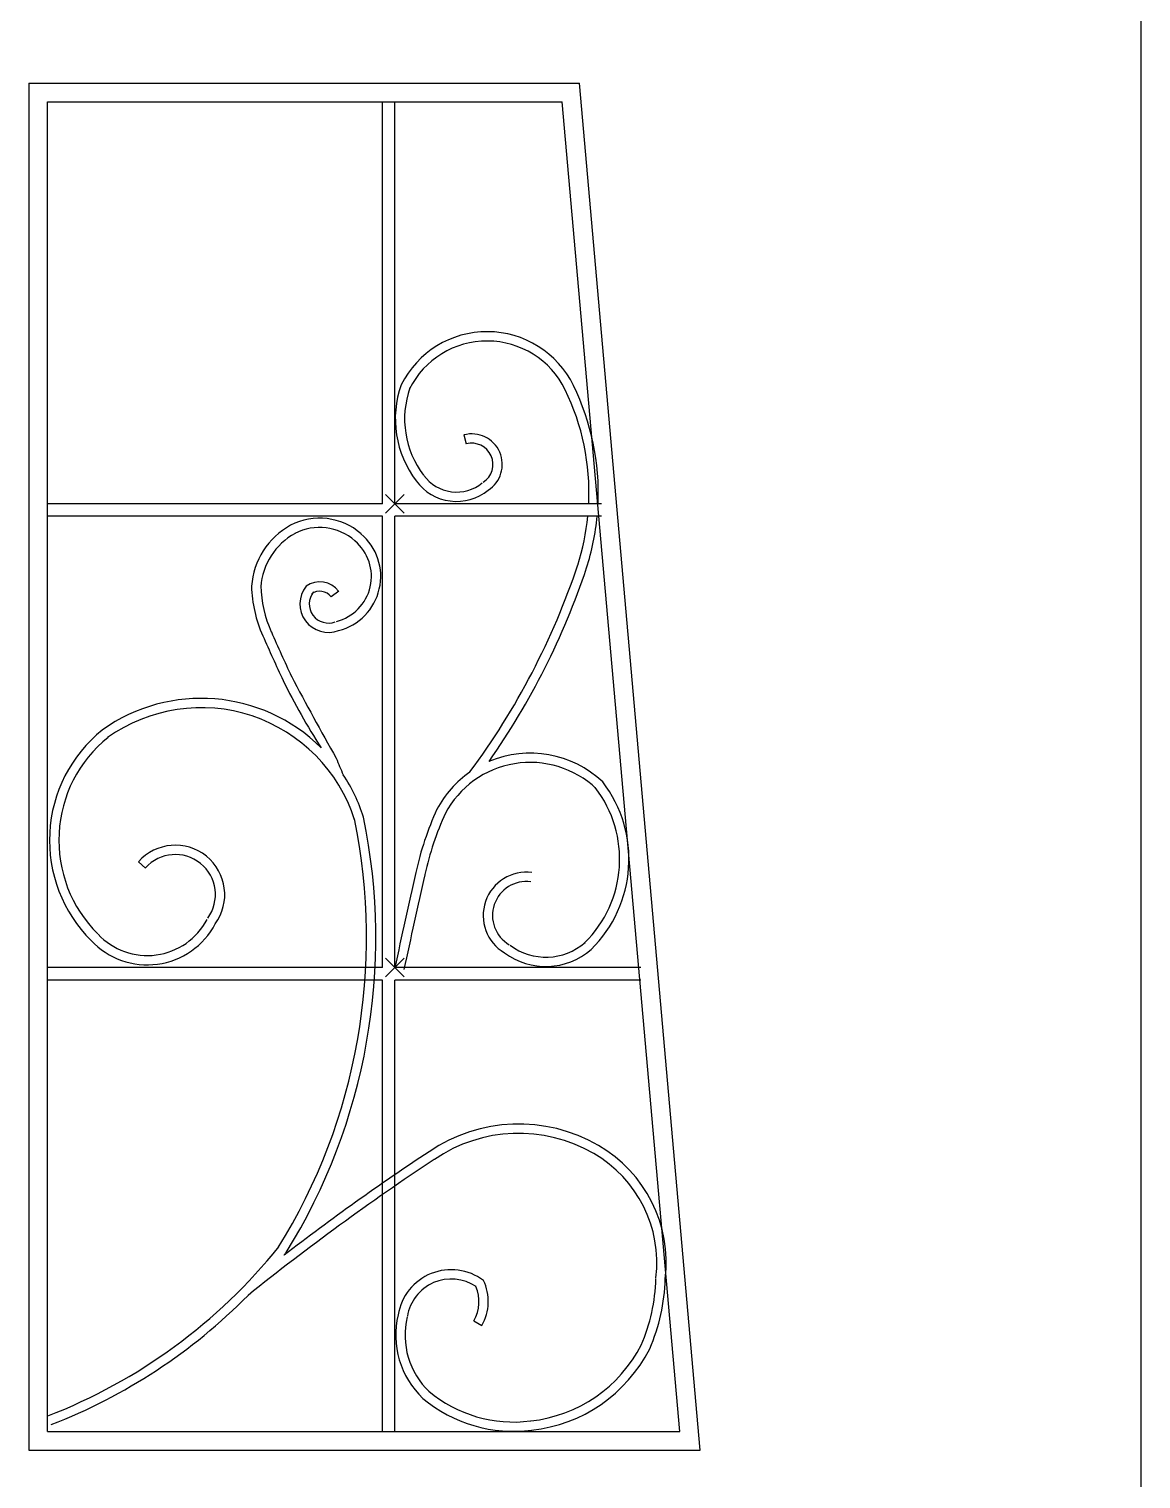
# Model space of a CAD drawing. Extents: x 12262 to 40734, y 30451 to 49613.
# Drawn here: x 33556 to 35346, y 43178 to 45511 of the extents above; entities that cross this region are included whole.
import ezdxf

# ---------------------------------------------------------------- set-up
doc = ezdxf.new("R2010")
doc.units = 0
doc.header["$LTSCALE"] = 0.85
doc.header["$MEASUREMENT"] = 0
doc.header["$PDMODE"] = 3
doc.header["$PDSIZE"] = 15
doc.layers.get('0').update_dxf_attribs({"linetype": 'CONTINUOUS'})
doc.layers.add('www.cad-blocks.net', color=7, linetype='CONTINUOUS')

# ---------------------------------------------------------------- blocks, each defined once
blk = doc.blocks.new('A$C626809FC')
for p, q in [((0, 2200), (0, 0)), ((0, 2200), (885.7, 2200)), ((1080, 0), (885.7, 2200)), ((30, 30), (30, 2170)), ((30, 2170), (858.1, 2170)), ((568.7, 1523.3), (568.7, 2170)), ((588.7, 1523.3), (588.7, 2170)), ((1047.4, 30), (858.1, 2170)), ((699.8, 1634), (703.7, 1619.5)), ((568.7, 1523.3), (30, 1523.3)), ((921.2, 1523.3), (588.7, 1523.3)), ((568.7, 1503.3), (30, 1503.3)), ((568.7, 776.7), (568.7, 1503.3)), ((921.2, 1503.3), (588.7, 1503.3)), ((588.7, 776.7), (588.7, 1503.3)), ((498.3, 1382.4), (486.3, 1373.3)), ((176.1, 947), (187.4, 937)), ((568.7, 776.7), (30, 776.7)), ((984.3, 776.7), (588.7, 776.7)), ((568.7, 756.7), (30, 756.7)), ((568.7, 30), (568.7, 756.7)), ((588.7, 30), (588.7, 756.7)), ((984.3, 756.7), (588.7, 756.7)), ((715.8, 208.4), (728.8, 200.8)), ((30, 30), (1047.4, 30)), ((0, 0), (1080, 0))]:
    blk.add_line(p, q)
for centre, radius, start, end in [((737.2, 1645.4), 154.8, 26.0525, 153.3919), ((737.2, 1645.4), 139.8, 26.0525, 153.3919), ((754.1, 1659.8), 164.7, 160.5267, 217.2862), ((754.1, 1659.8), 149.7, 160.5267, 217.2862), ((521.6, 1540.6), 379.5, 357.3964, 25.9701), ((521.6, 1540.6), 394.5, 357.4955, 25.9701), ((712.5, 1586.6), 49.1, 302.5441, 104.9481), ((712.5, 1586.6), 34.1, 302.5441, 104.9481), ((688, 1607.7), 65.6, 216.312, 309.1276), ((688, 1607.7), 80.6, 216.312, 309.1276), ((467.6, 1398.8), 101.3, 48.8466, 117.4075), ((521.6, 1540.6), 379.5, 342.2169, 354.369), ((521.6, 1540.6), 394.5, 342.2169, 354.5838), ((478.9, 1382.3), 121.1, 118.5628, 176.0656), ((478.9, 1382.3), 106.1, 118.5628, 176.0656), ((467.6, 1398.8), 86.3, 48.8466, 117.4075), ((476.1, 1406.4), 89.9, 284.2598, 49.7637), ((476.1, 1406.4), 74.9, 284.2598, 49.7637), ((-256.7, 1806.5), 1202, 323.503, 341.4861), ((-256.7, 1806.5), 1217, 325.0043, 341.4861), ((567.5, 1396.6), 209.6, 181.6262, 204.1285), ((567.5, 1396.6), 194.6, 181.6262, 204.1285), ((481.8, 1362), 45.8, 141.282, 291.1006), ((467.8, 1359.3), 38.2, 37.2757, 124.8007), ((481.8, 1362), 30.8, 141.282, 291.1006), ((467.8, 1359.3), 23.2, 37.2757, 124.8007), ((2274.8, 2129.4), 2067.4, 203.3211, 205.5104), ((2274.8, 2129.4), 2052.4, 203.3211, 205.5104), ((1406.1, 1729.6), 1111.4, 206.1982, 212.6173), ((4188.2, 3219.7), 4251.9, 207.6642, 209.6883), ((277, 936), 274.1, 45.2314, 125.5234), ((277, 936), 259.1, 17.6483, 125.5234), ((260.7, 981.8), 227.7, 128.8889, 225.1364), ((260.7, 981.8), 212.7, 128.8889, 225.1364), ((806.5, 952.3), 169.7, 46.5988, 112.9986), ((915.7, 1274.6), 450.9, 200.8931, 204.5685), ((806.5, 952.3), 154.7, 46.5988, 152.1851), ((277, 936), 274.1, 17.6483, 33.4728), ((806.5, 952.3), 169.7, 124.8546, 152.1851), ((761.5, 951.3), 203.9, 314.4999, 37.5754), ((761.5, 951.3), 188.9, 314.4999, 37.5754), ((1109.9, 823.6), 498.9, 155.3688, 167.7196), ((-403.6, 824.7), 946.7, 328.2176, 11.6625), ((-403.6, 824.7), 961.7, 328.2176, 11.6625), ((1109.9, 823.6), 483.9, 155.3688, 167.7196), ((235.5, 894.2), 79.5, 323.8705, 138.3423), ((235.5, 894.2), 64.5, 323.8705, 138.3423), ((10189.2, -1260.8), 9814.3, 167.10335, 168.01811), ((10189.2, -1260.8), 9799.3, 167.10335, 168.01811), ((800.4, 860.7), 69.6, 82.6161, 239.5693), ((800.4, 860.7), 54.6, 82.6161, 239.5693), ((190.4, 904.8), 123.6, 223.0672, 332.2824), ((190.4, 904.8), 108.6, 223.0672, 332.2824), ((831.7, 889.8), 96.2, 233.2606, 310.9248), ((831.7, 889.8), 111.2, 233.2606, 310.9248), ((788, 269.5), 255.5, 59.8556, 124.3426), ((788, 269.5), 240.5, 59.8556, 124.3426), ((807.9, 302), 217.4, 353.0766, 60.1091), ((2827.3, -2826.4), 3947.7, 123.4362, 128.8229), ((2827.3, -2826.4), 3962.7, 123.4362, 127.5837), ((807.9, 302), 202.4, 353.0766, 60.1091), ((-290.6, 883.5), 888.2, 291.1809, 321.2529), ((-290.6, 883.5), 903.2, 320.9038, 321.2529), ((679.4, 204.1), 86.5, 53.0895, 170.7902), ((679.4, 204.1), 71.5, 56.0134, 170.7902), ((662.2, 239.4), 61.9, 329.9366, 22.779), ((662.2, 239.4), 76.9, 329.9366, 26.1089), ((717.6, 284.9), 291.4, 336.6294, 358.2834), ((717.6, 284.9), 306.4, 336.6294, 358.2834), ((-290.6, 883.5), 903.2, 291.1809, 315.3922), ((730.6, 185.3), 140.5, 166.5494, 226.436), ((730.6, 185.3), 125.5, 166.5494, 226.436), ((783.1, 272.7), 226.8, 276.1114, 333.1174), ((783.1, 272.7), 241.8, 276.1114, 333.1174), ((780, 258.4), 213, 230.1183, 277.279), ((780, 258.4), 228, 230.1183, 277.279)]:
    blk.add_arc(centre, radius, start, end)
for p in [(588.7, 1523.3), (588.7, 776.7)]:
    blk.add_point(p)
blk = doc.blocks.new('FORMAT')
at = {"layer": 'www.cad-blocks.net', "color": 155, "true_color": 0x546d8e}
blk.add_line((35345.5, 48879.2), (35345.5, 35246), dxfattribs=at)

msp = doc.modelspace()

# ---------------------------------------------------------------- block references
for name, p in [('FORMAT', (0, 0)), ('A$C626809FC', (33556.2, 43224.1))]:
    msp.add_blockref(name, p)

doc.saveas('drawing.dxf')
